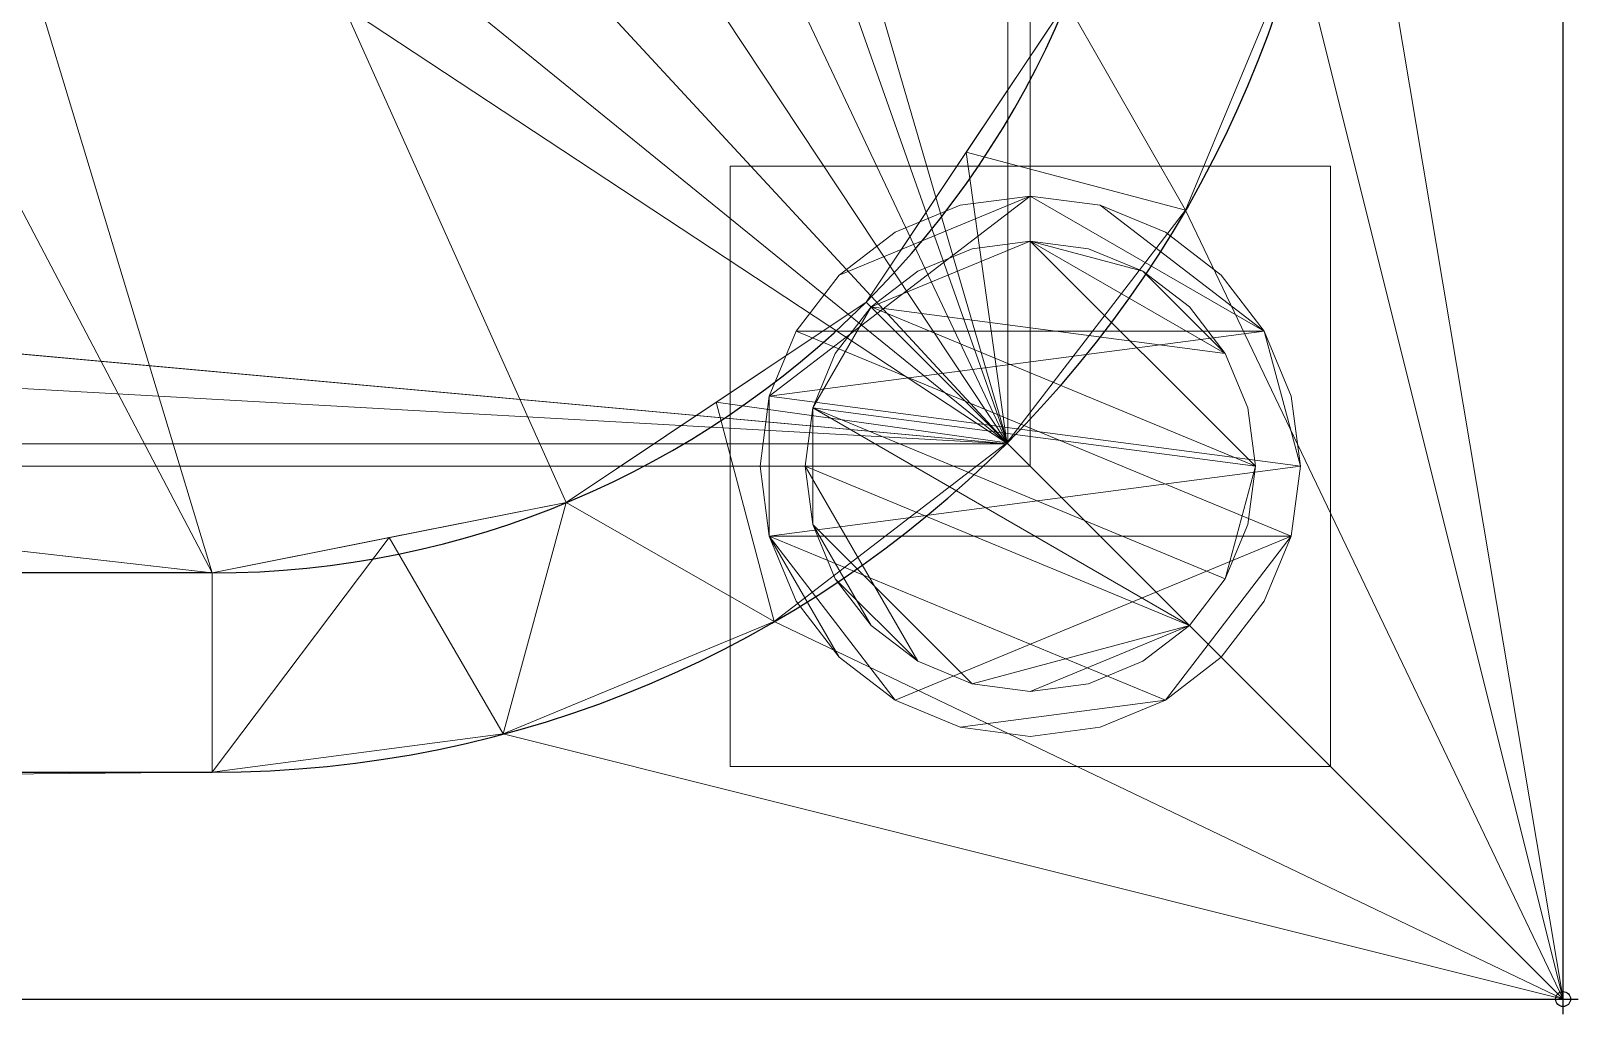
# Model space of a CAD drawing. Header units: millimetres. Extents: x -1 to 1801, y -701 to 1.
# Drawn here: x 1697.9 to 1801, y -701 to -635.5 of the extents above; entities that cross this region are included whole.
import ezdxf

# ---------------------------------------------------------------- set-up
doc = ezdxf.new("R2010")
doc.units = ezdxf.units.MM
doc.header["$PDMODE"] = 34
for name, color, linetype in [('IQ_200_2D', 1, 'Continuous'), ('IQ_200_3D', 1, 'Continuous'), ('IQ_204_2D', 7, 'Continuous'), ('IQ_INS_3D', 3, 'Continuous')]:
    doc.layers.add(name, color=color, linetype=linetype)

msp = doc.modelspace()

# ---------------------------------------------------------------- linework, layer by layer
at = {"layer": 'IQ_200_2D'}
for p, q in [((1800, -700), (1800, 0)), ((0, -700), (1800, -700))]:
    msp.add_line(p, q, dxfattribs=at)
at = {"layer": 'IQ_204_2D'}
for p, q in [((1710, -671.61), (90, -671.61)), ((90, -684.89), (1710, -684.89))]:
    msp.add_line(p, q, dxfattribs=at)
for radius in [74.89, 61.61]:
    msp.add_arc((1710, -610), radius, 270, 0, dxfattribs=at)
at = {"layer": 'IQ_INS_3D'}
msp.add_point((1800, -700), dxfattribs=at)

# ---------------------------------------------------------------- meshes
at = {"layer": 'IQ_200_3D', "lineweight": 18}
mesh = msp.add_polyface(dxfattribs=at)
corners = [(0, 0, 850), (0, -700, 850), (1800, -700, 850), (1800, 0, 850), (1764.5, -664.5, 850), (35.5, -664.5, 850), (35.5, -84.5, 850), (37, -84.5, 850), (37, -663, 850), (1763, -663, 850), (1763, -84.5, 850), (1764.5, -84.5, 850), (1220, -550, 850), (1220, -150, 850), (1221.87, -135.76, 850), (1227.37, -122.5, 850), (1236.11, -111.11, 850), (1247.5, -102.37, 850), (1260.76, -96.87, 850), (1275, -95, 850), (1675, -95, 850), (1689.24, -96.87, 850), (1702.5, -102.37, 850), (1713.89, -111.11, 850), (1722.63, -122.5, 850), (1728.13, -135.76, 850), (1730, -150, 850), (1730, -550, 850), (1728.13, -564.24, 850), (1722.63, -577.5, 850), (1713.89, -588.89, 850), (1702.5, -597.63, 850), (1689.24, -603.13, 850), (1675, -605, 850), (1275, -605, 850), (1260.76, -603.13, 850), (1247.5, -597.63, 850), (1236.11, -588.89, 850), (1227.37, -577.5, 850), (1221.87, -564.24, 850), (1125, -95, 850), (1139.24, -96.87, 850), (1152.5, -102.37, 850), (1163.89, -111.11, 850), (1172.63, -122.5, 850), (1178.13, -135.76, 850), (1180, -150, 850), (1180, -550, 850), (1178.13, -564.24, 850), (1172.63, -577.5, 850), (1163.89, -588.89, 850), (1152.5, -597.63, 850), (1139.24, -603.13, 850), (1125, -605, 850), (725, -605, 850), (710.76, -603.13, 850), (697.5, -597.63, 850), (686.11, -588.89, 850), (677.37, -577.5, 850), (671.87, -564.24, 850), (670, -550, 850), (670, -150, 850), (671.87, -135.76, 850), (677.37, -122.5, 850), (686.11, -111.11, 850), (697.5, -102.37, 850), (710.76, -96.87, 850), (725, -95, 850), (1184, -100, 850), (1184.55, -95.86, 850), (1186.14, -92, 850), (1188.69, -88.69, 850), (1192, -86.14, 850), (1195.86, -84.55, 850), (1200, -84, 850), (1204.14, -84.55, 850), (1208, -86.14, 850), (1211.31, -88.69, 850), (1213.86, -92, 850), (1215.45, -95.86, 850), (1216, -100, 850), (1215.45, -104.14, 850), (1213.86, -108, 850), (1211.31, -111.31, 850), (1208, -113.86, 850), (1204.14, -115.45, 850), (1200, -116, 850), (1195.86, -115.45, 850), (1192, -113.86, 850), (1188.69, -111.31, 850), (1186.14, -108, 850), (1184.55, -104.14, 850)]
mesh.append_faces([[corners[k] for k in face] for face in [(59, 8, 60), (47, 12, 48), (66, 0, 67), (35, 52, 36), (32, 9, 33), (29, 9, 30), (23, 10, 24)]], dxfattribs={"vtx0": -1, "vtx1": -1})
mesh.append_faces([[corners[k] for k in face] for face in [(73, 67, 0, 74)]], dxfattribs={"vtx0": -1, "vtx1": -1, "vtx2": -1})
mesh.append_faces([[corners[k] for k in face] for face in [(3, 10, 22, 21)]], dxfattribs={"vtx0": -1, "vtx1": -1, "vtx3": -1})
mesh.append_faces([[corners[k] for k in face] for face in [(0, 6, 5, 1), (8, 59, 58), (8, 56, 55), (34, 53, 52, 35), (0, 65, 64), (0, 66, 65), (0, 64, 63), (43, 69, 68), (42, 71, 70), (43, 68, 91), (9, 54, 53), (9, 32, 31), (9, 31, 30), (9, 29, 28), (26, 10, 9, 27), (10, 25, 24), (16, 82, 81), (19, 76, 75), (16, 79, 78, 17), (10, 23, 22), (3, 21, 20), (3, 20, 19), (3, 11, 10)]], dxfattribs={"vtx0": -1, "vtx2": -1})
mesh.append_faces([[corners[k] for k in face] for face in [(0, 63, 62, 7), (53, 34, 33, 9), (19, 75, 74, 3)]], dxfattribs={"vtx0": -1, "vtx2": -1, "vtx3": -1})
mesh.append_faces([[corners[k] for k in face] for face in [(57, 56, 8), (58, 57, 8), (62, 61, 7), (7, 6, 0), (40, 67, 73), (88, 87, 45), (90, 89, 44), (86, 85, 14), (28, 27, 9), (84, 83, 15), (81, 80, 16), (26, 25, 10), (80, 79, 16), (0, 3, 74)]], dxfattribs={"vtx1": -1, "vtx2": -1})
mesh.append_faces([[corners[k] for k in face] for face in [(87, 86, 14, 45)]], dxfattribs={"vtx1": -1, "vtx2": -1, "vtx3": -1})
mesh.append_faces([[corners[k] for k in face] for face in [(2, 1, 5, 4), (61, 60, 8, 7), (9, 8, 55, 54), (37, 36, 52, 51), (38, 37, 51, 50), (12, 39, 49, 48), (14, 13, 46, 45), (89, 88, 45, 44), (39, 38, 50, 49), (70, 69, 43, 42), (73, 72, 41, 40), (72, 71, 42, 41), (44, 43, 91, 90), (13, 12, 47, 46), (85, 84, 15, 14), (3, 2, 4, 11), (16, 15, 83, 82), (18, 17, 78, 77), (19, 18, 77, 76)]], dxfattribs={"vtx1": -1, "vtx3": -1})
mesh = msp.add_polyface(dxfattribs=at)
corners = [(1800, -13, 1000), (1800, 0, 1000), (1800, 0, 850), (1800, -700, 850), (1800, -700, 900), (1800, -23, 900), (1800, -20.41, 900.34), (1800, -18, 901.34), (1800, -15.93, 902.93), (1800, -14.34, 905), (1800, -13.34, 907.41), (1800, -13, 910)]
mesh.append_faces([[corners[k] for k in face] for face in [(2, 5, 4, 3)]], dxfattribs={"vtx0": -1})
mesh.append_faces([[corners[k] for k in face] for face in [(5, 2, 6), (10, 2, 11)]], dxfattribs={"vtx0": -1, "vtx1": -1})
mesh.append_faces([[corners[k] for k in face] for face in [(2, 10, 9), (2, 9, 8)]], dxfattribs={"vtx0": -1, "vtx2": -1})
mesh.append_faces([[corners[k] for k in face] for face in [(7, 6, 2), (8, 7, 2)]], dxfattribs={"vtx1": -1, "vtx2": -1})
mesh.append_faces([[corners[k] for k in face] for face in [(2, 1, 0, 11)]], dxfattribs={"vtx3": -1})
mesh = msp.add_polyface(dxfattribs=at)
corners = [(0, -700, 900), (0, -23, 900), (1800, -23, 900), (1800, -700, 900), (1710, -35.11, 900), (90, -35.11, 900), (70.62, -37.66, 900), (52.56, -45.15, 900), (37.05, -57.05, 900), (25.15, -72.56, 900), (17.66, -90.62, 900), (15.11, -110, 900), (15.11, -610, 900), (17.66, -629.38, 900), (25.15, -647.44, 900), (37.05, -662.95, 900), (52.56, -674.85, 900), (70.62, -682.34, 900), (90, -684.89, 900), (1710, -684.89, 900), (1729.38, -682.34, 900), (1747.44, -674.85, 900), (1762.95, -662.95, 900), (1774.85, -647.44, 900), (1782.34, -629.38, 900), (1784.89, -610, 900), (1784.89, -110, 900), (1782.34, -90.62, 900), (1774.85, -72.56, 900), (1762.95, -57.05, 900), (1747.44, -45.15, 900), (1729.38, -37.66, 900)]
mesh.append_faces([[corners[k] for k in face] for face in [(8, 1, 9), (4, 1, 6, 5), (13, 0, 14), (30, 2, 31), (27, 2, 28), (20, 3, 21), (22, 3, 23)]], dxfattribs={"vtx0": -1, "vtx1": -1})
mesh.append_faces([[corners[k] for k in face] for face in [(1, 11, 10), (0, 12, 11, 1), (1, 8, 7), (1, 7, 6), (0, 13, 12), (0, 16, 15), (0, 17, 16), (1, 4, 31, 2), (2, 30, 29), (2, 27, 26), (3, 22, 21), (3, 25, 24)]], dxfattribs={"vtx0": -1, "vtx2": -1})
mesh.append_faces([[corners[k] for k in face] for face in [(10, 9, 1), (15, 14, 0), (29, 28, 2), (24, 23, 3)]], dxfattribs={"vtx1": -1, "vtx2": -1})
mesh.append_faces([[corners[k] for k in face] for face in [(3, 2, 26, 25), (0, 3, 20, 19)]], dxfattribs={"vtx1": -1, "vtx3": -1})
mesh.append_faces([[corners[k] for k in face] for face in [(19, 18, 17, 0)]], dxfattribs={"vtx2": -1, "vtx3": -1})
mesh = msp.add_polyface(dxfattribs=at)
corners = [(90, -48.39, 890), (1710, -48.39, 890), (1733.58, -53.08, 890), (1753.56, -66.44, 890), (1766.92, -86.42, 890), (1771.61, -110, 890), (1771.61, -610, 890), (1766.92, -633.58, 890), (1753.56, -653.56, 890), (1733.58, -666.92, 890), (1710, -671.61, 890), (90, -671.61, 890), (66.42, -666.92, 890), (46.44, -653.56, 890), (33.08, -633.58, 890), (28.39, -610, 890), (28.39, -110, 890), (33.08, -86.42, 890), (46.44, -66.44, 890), (66.42, -53.08, 890), (1220, -150, 890), (1220, -550, 890), (1221.87, -564.24, 890), (1227.37, -577.5, 890), (1236.11, -588.89, 890), (1247.5, -597.63, 890), (1260.76, -603.13, 890), (1275, -605, 890), (1675, -605, 890), (1689.24, -603.13, 890), (1702.5, -597.63, 890), (1713.89, -588.89, 890), (1722.63, -577.5, 890), (1728.13, -564.24, 890), (1730, -550, 890), (1730, -150, 890), (1728.13, -135.76, 890), (1722.63, -122.5, 890), (1713.89, -111.11, 890), (1702.5, -102.37, 890), (1689.24, -96.87, 890), (1675, -95, 890), (1275, -95, 890), (1260.76, -96.87, 890), (1247.5, -102.37, 890), (1236.11, -111.11, 890), (1227.37, -122.5, 890), (1221.87, -135.76, 890), (1180, -150, 890), (1178.13, -135.76, 890), (1172.63, -122.5, 890), (1163.89, -111.11, 890), (1152.5, -102.37, 890), (1139.24, -96.87, 890), (1125, -95, 890), (725, -95, 890), (710.76, -96.87, 890), (697.5, -102.37, 890), (686.11, -111.11, 890), (677.37, -122.5, 890), (671.87, -135.76, 890), (670, -150, 890), (670, -550, 890), (671.87, -564.24, 890), (677.37, -577.5, 890), (686.11, -588.89, 890), (697.5, -597.63, 890), (710.76, -603.13, 890), (725, -605, 890), (1125, -605, 890), (1139.24, -603.13, 890), (1152.5, -597.63, 890), (1163.89, -588.89, 890), (1172.63, -577.5, 890), (1178.13, -564.24, 890), (1180, -550, 890), (1216, -100, 890), (1215.45, -95.86, 890), (1213.86, -92, 890), (1211.31, -88.69, 890), (1208, -86.14, 890), (1204.14, -84.55, 890), (1200, -84, 890), (1195.86, -84.55, 890), (1192, -86.14, 890), (1188.69, -88.69, 890), (1186.14, -92, 890), (1184.55, -95.86, 890), (1184, -100, 890), (1184.55, -104.14, 890), (1186.14, -108, 890), (1188.69, -111.31, 890), (1192, -113.86, 890), (1195.86, -115.45, 890), (1200, -116, 890), (1204.14, -115.45, 890), (1208, -113.86, 890), (1211.31, -111.31, 890), (1213.86, -108, 890), (1215.45, -104.14, 890)]
mesh.append_faces([[corners[k] for k in face] for face in [(12, 15, 14, 13)]], dxfattribs={"vtx0": -1})
mesh.append_faces([[corners[k] for k in face] for face in [(65, 11, 66), (64, 11, 65), (15, 62, 16), (62, 11, 63), (73, 22, 74), (57, 0, 58), (19, 16, 0), (86, 52, 87), (7, 30, 9, 8), (32, 6, 33), (96, 46, 97), (76, 45, 77)]], dxfattribs={"vtx0": -1, "vtx1": -1})
mesh.append_faces([[corners[k] for k in face] for face in [(93, 49, 47, 94)]], dxfattribs={"vtx0": -1, "vtx1": -1, "vtx2": -1})
mesh.append_faces([[corners[k] for k in face] for face in [(69, 10, 28, 27), (42, 1, 82, 81)]], dxfattribs={"vtx0": -1, "vtx1": -1, "vtx3": -1})
mesh.append_faces([[corners[k] for k in face] for face in [(0, 61, 60), (0, 60, 59), (22, 73, 72, 23), (47, 49, 48, 20), (91, 50, 49, 92), (0, 57, 56), (51, 90, 89), (49, 93, 92), (20, 48, 75, 21), (95, 47, 46, 96), (47, 95, 94), (29, 10, 9, 30), (6, 31, 30, 7), (4, 37, 36, 5), (46, 98, 97), (1, 39, 38, 2), (82, 1, 0)]], dxfattribs={"vtx0": -1, "vtx2": -1})
mesh.append_faces([[corners[k] for k in face] for face in [(16, 62, 61, 0)]], dxfattribs={"vtx0": -1, "vtx2": -1, "vtx3": -1})
mesh.append_faces([[corners[k] for k in face] for face in [(64, 63, 11), (67, 66, 11), (68, 67, 11), (59, 58, 0), (56, 55, 0), (89, 88, 51), (29, 28, 10), (24, 23, 72), (32, 31, 6), (34, 33, 6), (36, 35, 5), (76, 99, 45), (79, 78, 44), (38, 37, 4), (41, 40, 1), (42, 41, 1), (40, 39, 1)]], dxfattribs={"vtx1": -1, "vtx2": -1})
mesh.append_faces([[corners[k] for k in face] for face in [(12, 11, 62, 15), (83, 82, 0, 55)]], dxfattribs={"vtx1": -1, "vtx2": -1, "vtx3": -1})
mesh.append_faces([[corners[k] for k in face] for face in [(27, 26, 70, 69), (26, 25, 71, 70), (11, 10, 69, 68), (22, 21, 75, 74), (25, 24, 72, 71), (86, 85, 53, 52), (84, 83, 55, 54), (85, 84, 54, 53), (91, 90, 51, 50), (52, 51, 88, 87), (6, 5, 35, 34), (46, 45, 99, 98), (43, 42, 81, 80), (45, 44, 78, 77), (44, 43, 80, 79)]], dxfattribs={"vtx1": -1, "vtx3": -1})
mesh.append_faces([[corners[k] for k in face] for face in [(4, 3, 2, 38)]], dxfattribs={"vtx2": -1, "vtx3": -1})
mesh.append_faces([[corners[k] for k in face] for face in [(19, 18, 17, 16)]], dxfattribs={"vtx3": -1})
mesh = msp.add_polyface(dxfattribs=at)
corners = [(1764.5, -664.5, 600), (1764.5, -84.5, 600), (1763, -84.5, 600), (1763, -663, 600), (37, -663, 600), (37, -84.5, 600), (35.5, -84.5, 600), (35.5, -664.5, 600)]
mesh.append_faces([[corners[k] for k in face] for face in [(5, 4, 7, 6)]], dxfattribs={"vtx1": -1})
mesh.append_faces([[corners[k] for k in face] for face in [(0, 7, 4, 3)]], dxfattribs={"vtx1": -1, "vtx3": -1})
mesh.append_faces([[corners[k] for k in face] for face in [(2, 1, 0, 3)]], dxfattribs={"vtx2": -1})
mesh = msp.add_polyface(dxfattribs=at)
corners = [(1763, -84.5, 600), (1763, -84.5, 850), (1763, -663, 850), (1763, -663, 600)]
mesh.append_faces([[corners[k] for k in face] for face in [(3, 2, 1, 0)]])
mesh = msp.add_polyface(dxfattribs=at)
corners = [(1764.5, -664.5, 600), (1764.5, -664.5, 850), (1764.5, -84.5, 850), (1764.5, -84.5, 600)]
mesh.append_faces([[corners[k] for k in face] for face in [(3, 2, 1, 0)]])
mesh = msp.add_polyface(dxfattribs=at)
corners = [(1710, -671.61, 890), (1733.58, -666.92, 890), (1753.56, -653.56, 890), (1766.92, -633.58, 890), (1771.61, -610, 890), (1784.89, -610, 900), (1782.34, -629.38, 900), (1774.85, -647.44, 900), (1762.95, -662.95, 900), (1747.44, -674.85, 900), (1729.38, -682.34, 900), (1710, -684.89, 900), (1769.26, -621.79, 890), (1760.24, -643.57, 890), (1743.57, -660.24, 890), (1721.79, -669.26, 890)]
mesh.append_faces([[corners[k] for k in face] for face in [(12, 5, 4)]], dxfattribs={"vtx0": -1})
mesh.append_faces([[corners[k] for k in face] for face in [(5, 12, 6), (2, 8, 13), (7, 13, 8), (8, 14, 9), (14, 8, 2)]], dxfattribs={"vtx0": -1, "vtx1": -1})
mesh.append_faces([[corners[k] for k in face] for face in [(7, 3, 13), (10, 1, 15), (1, 10, 9)]], dxfattribs={"vtx0": -1, "vtx2": -1})
mesh.append_faces([[corners[k] for k in face] for face in [(0, 11, 15)]], dxfattribs={"vtx1": -1})
mesh.append_faces([[corners[k] for k in face] for face in [(7, 6, 3), (12, 3, 6), (11, 10, 15), (14, 1, 9)]], dxfattribs={"vtx1": -1, "vtx2": -1})
mesh = msp.add_polyface(dxfattribs=at)
corners = [(1784.5, -644.5, 850), (1784.5, -684.5, 850), (1744.5, -684.5, 850), (1744.5, -644.5, 850)]
mesh.append_faces([[corners[k] for k in face] for face in [(3, 2, 1, 0)]])
mesh = msp.add_polyface(dxfattribs=at)
corners = [(1744.5, -684.5, 75), (1784.5, -684.5, 75), (1784.5, -644.5, 75), (1744.5, -644.5, 75)]
mesh.append_faces([[corners[k] for k in face] for face in [(3, 2, 1, 0)]])
mesh = msp.add_polyface(dxfattribs=at)
corners = [(1744.5, -644.5, 850), (1744.5, -644.5, 75), (1784.5, -644.5, 75), (1784.5, -644.5, 850)]
mesh.append_faces([[corners[k] for k in face] for face in [(3, 2, 1, 0)]])
mesh = msp.add_polyface(dxfattribs=at)
corners = [(1744.5, -684.5, 850), (1744.5, -684.5, 75), (1744.5, -644.5, 75), (1744.5, -644.5, 850)]
mesh.append_faces([[corners[k] for k in face] for face in [(3, 2, 1, 0)]])
mesh = msp.add_polyface(dxfattribs=at)
corners = [(1784.5, -644.5, 850), (1784.5, -644.5, 75), (1784.5, -684.5, 75), (1784.5, -684.5, 850)]
mesh.append_faces([[corners[k] for k in face] for face in [(3, 2, 1, 0)]])
mesh = msp.add_polyface(dxfattribs=at)
corners = [(1782.5, -664.5, 5), (1781.89, -669.16, 5), (1780.09, -673.5, 5), (1777.23, -677.23, 5), (1773.5, -680.09, 5), (1769.16, -681.89, 5), (1764.5, -682.5, 5), (1759.84, -681.89, 5), (1755.5, -680.09, 5), (1751.77, -677.23, 5), (1748.91, -673.5, 5), (1747.11, -669.16, 5), (1746.5, -664.5, 5), (1747.11, -659.84, 5), (1748.91, -655.5, 5), (1751.77, -651.77, 5), (1755.5, -648.91, 5), (1759.84, -647.11, 5), (1764.5, -646.5, 5), (1769.16, -647.11, 5), (1773.5, -648.91, 5), (1777.23, -651.77, 5), (1780.09, -655.5, 5), (1781.89, -659.84, 5)]
mesh.append_faces([[corners[k] for k in face] for face in [(1, 4, 3, 2), (15, 18, 17, 16)]], dxfattribs={"vtx0": -1})
mesh.append_faces([[corners[k] for k in face] for face in [(11, 8, 7, 4), (4, 1, 0, 11), (22, 19, 18, 13)]], dxfattribs={"vtx0": -1, "vtx2": -1, "vtx3": -1})
mesh.append_faces([[corners[k] for k in face] for face in [(18, 15, 14, 13), (13, 0, 23, 22)]], dxfattribs={"vtx0": -1, "vtx3": -1})
mesh.append_faces([[corners[k] for k in face] for face in [(10, 9, 8, 11)]], dxfattribs={"vtx2": -1})
mesh.append_faces([[corners[k] for k in face] for face in [(13, 12, 11, 0)]], dxfattribs={"vtx2": -1, "vtx3": -1})
mesh.append_faces([[corners[k] for k in face] for face in [(7, 6, 5, 4), (22, 21, 20, 19)]], dxfattribs={"vtx3": -1})
mesh = msp.add_polyface(dxfattribs=at)
corners = [(1782.5, -664.5, 0), (1781.89, -659.84, 0), (1780.09, -655.5, 0), (1777.23, -651.77, 0), (1773.5, -648.91, 0), (1769.16, -647.11, 0), (1764.5, -646.5, 0), (1759.84, -647.11, 0), (1755.5, -648.91, 0), (1751.77, -651.77, 0), (1748.91, -655.5, 0), (1747.11, -659.84, 0), (1746.5, -664.5, 0), (1747.11, -669.16, 0), (1748.91, -673.5, 0), (1751.77, -677.23, 0), (1755.5, -680.09, 0), (1759.84, -681.89, 0), (1764.5, -682.5, 0), (1769.16, -681.89, 0), (1773.5, -680.09, 0), (1777.23, -677.23, 0), (1780.09, -673.5, 0), (1781.89, -669.16, 0)]
mesh.append_faces([[corners[k] for k in face] for face in [(2, 5, 4, 3), (17, 20, 19, 18)]], dxfattribs={"vtx0": -1})
mesh.append_faces([[corners[k] for k in face] for face in [(15, 13, 23, 16)]], dxfattribs={"vtx0": -1, "vtx1": -1, "vtx2": -1})
mesh.append_faces([[corners[k] for k in face] for face in [(6, 2, 10, 9)]], dxfattribs={"vtx0": -1, "vtx1": -1, "vtx3": -1})
mesh.append_faces([[corners[k] for k in face] for face in [(13, 11, 10, 23), (20, 17, 16, 23)]], dxfattribs={"vtx0": -1, "vtx2": -1, "vtx3": -1})
mesh.append_faces([[corners[k] for k in face] for face in [(1, 0, 2), (14, 13, 15), (12, 11, 13)]], dxfattribs={"vtx1": -1})
mesh.append_faces([[corners[k] for k in face] for face in [(6, 5, 2)]], dxfattribs={"vtx1": -1, "vtx2": -1})
mesh.append_faces([[corners[k] for k in face] for face in [(0, 23, 10, 2)]], dxfattribs={"vtx1": -1, "vtx2": -1, "vtx3": -1})
mesh.append_faces([[corners[k] for k in face] for face in [(9, 8, 7, 6), (23, 22, 21, 20)]], dxfattribs={"vtx3": -1})
mesh = msp.add_polyface(dxfattribs=at)
corners = [(1782.5, -664.5, 5), (1781.89, -659.84, 5), (1780.09, -655.5, 5), (1777.23, -651.77, 5), (1773.5, -648.91, 5), (1769.16, -647.11, 5), (1764.5, -646.5, 5), (1759.84, -647.11, 5), (1755.5, -648.91, 5), (1751.77, -651.77, 5), (1748.91, -655.5, 5), (1747.11, -659.84, 5), (1746.5, -664.5, 5), (1746.5, -664.5, 0), (1747.11, -659.84, 0), (1748.91, -655.5, 0), (1751.77, -651.77, 0), (1755.5, -648.91, 0), (1759.84, -647.11, 0), (1764.5, -646.5, 0), (1769.16, -647.11, 0), (1773.5, -648.91, 0), (1777.23, -651.77, 0), (1780.09, -655.5, 0), (1781.89, -659.84, 0), (1782.5, -664.5, 0)]
mesh.append_faces([[corners[k] for k in face] for face in [(12, 11, 14, 13), (25, 24, 1, 0)]], dxfattribs={"vtx1": -1})
mesh.append_faces([[corners[k] for k in face] for face in [(11, 10, 15, 14), (9, 8, 17, 16), (10, 9, 16, 15), (8, 7, 18, 17), (19, 18, 7, 6), (6, 5, 20, 19), (5, 4, 21, 20), (3, 2, 23, 22), (4, 3, 22, 21), (2, 1, 24, 23)]], dxfattribs={"vtx1": -1, "vtx3": -1})
mesh = msp.add_polyface(dxfattribs=at)
corners = [(1779.5, -664.5, 75), (1778.99, -668.38, 75), (1777.49, -672, 75), (1775.11, -675.11, 75), (1772, -677.49, 75), (1768.38, -678.99, 75), (1764.5, -679.5, 75), (1760.62, -678.99, 75), (1757, -677.49, 75), (1753.89, -675.11, 75), (1751.51, -672, 75), (1750.01, -668.38, 75), (1749.5, -664.5, 75), (1750.01, -660.62, 75), (1751.51, -657, 75), (1753.89, -653.89, 75), (1757, -651.51, 75), (1760.62, -650.01, 75), (1764.5, -649.5, 75), (1768.38, -650.01, 75), (1772, -651.51, 75), (1775.11, -653.89, 75), (1777.49, -657, 75), (1778.99, -660.62, 75)]
mesh.append_faces([[corners[k] for k in face] for face in [(3, 6, 5, 4), (18, 20, 19)]], dxfattribs={"vtx0": -1})
mesh.append_faces([[corners[k] for k in face] for face in [(10, 8, 12, 11), (6, 3, 7)]], dxfattribs={"vtx0": -1, "vtx1": -1})
mesh.append_faces([[corners[k] for k in face] for face in [(20, 18, 15, 22)]], dxfattribs={"vtx0": -1, "vtx1": -1, "vtx2": -1, "vtx3": -1})
mesh.append_faces([[corners[k] for k in face] for face in [(12, 3, 2, 13)]], dxfattribs={"vtx0": -1, "vtx2": -1})
mesh.append_faces([[corners[k] for k in face] for face in [(12, 8, 7, 3)]], dxfattribs={"vtx0": -1, "vtx2": -1, "vtx3": -1})
mesh.append_faces([[corners[k] for k in face] for face in [(13, 2, 1, 0), (0, 15, 14, 13), (15, 0, 23, 22)]], dxfattribs={"vtx0": -1, "vtx3": -1})
mesh.append_faces([[corners[k] for k in face] for face in [(9, 8, 10), (16, 15, 18, 17), (21, 20, 22)]], dxfattribs={"vtx1": -1})
mesh = msp.add_polyface(dxfattribs=at)
corners = [(1779.5, -664.5, 5), (1778.99, -660.62, 5), (1777.49, -657, 5), (1775.11, -653.89, 5), (1772, -651.51, 5), (1768.38, -650.01, 5), (1764.5, -649.5, 5), (1760.62, -650.01, 5), (1757, -651.51, 5), (1753.89, -653.89, 5), (1751.51, -657, 5), (1750.01, -660.62, 5), (1749.5, -664.5, 5), (1750.01, -668.38, 5), (1751.51, -672, 5), (1753.89, -675.11, 5), (1757, -677.49, 5), (1760.62, -678.99, 5), (1764.5, -679.5, 5), (1768.38, -678.99, 5), (1772, -677.49, 5), (1775.11, -675.11, 5), (1777.49, -672, 5), (1778.99, -668.38, 5)]
mesh.append_faces([[corners[k] for k in face] for face in [(22, 0, 23), (11, 13, 12)]], dxfattribs={"vtx0": -1})
mesh.append_faces([[corners[k] for k in face] for face in [(15, 13, 17, 16), (17, 21, 18)]], dxfattribs={"vtx0": -1, "vtx1": -1})
mesh.append_faces([[corners[k] for k in face] for face in [(21, 11, 0, 22)]], dxfattribs={"vtx0": -1, "vtx1": -1, "vtx2": -1})
mesh.append_faces([[corners[k] for k in face] for face in [(11, 9, 6, 0), (17, 13, 11, 21)]], dxfattribs={"vtx0": -1, "vtx1": -1, "vtx2": -1, "vtx3": -1})
mesh.append_faces([[corners[k] for k in face] for face in [(2, 6, 5, 4), (6, 2, 1, 0)]], dxfattribs={"vtx0": -1, "vtx3": -1})
mesh.append_faces([[corners[k] for k in face] for face in [(3, 2, 4), (14, 13, 15)]], dxfattribs={"vtx1": -1})
mesh.append_faces([[corners[k] for k in face] for face in [(8, 7, 6, 9), (11, 10, 9)]], dxfattribs={"vtx2": -1})
mesh.append_faces([[corners[k] for k in face] for face in [(21, 20, 19, 18)]], dxfattribs={"vtx3": -1})
mesh = msp.add_polyface(dxfattribs=at)
corners = [(1779.5, -664.5, 75), (1778.99, -660.62, 75), (1777.49, -657, 75), (1775.11, -653.89, 75), (1772, -651.51, 75), (1768.38, -650.01, 75), (1764.5, -649.5, 75), (1760.62, -650.01, 75), (1757, -651.51, 75), (1753.89, -653.89, 75), (1751.51, -657, 75), (1750.01, -660.62, 75), (1749.5, -664.5, 75), (1749.5, -664.5, 5), (1750.01, -660.62, 5), (1751.51, -657, 5), (1753.89, -653.89, 5), (1757, -651.51, 5), (1760.62, -650.01, 5), (1764.5, -649.5, 5), (1768.38, -650.01, 5), (1772, -651.51, 5), (1775.11, -653.89, 5), (1777.49, -657, 5), (1778.99, -660.62, 5), (1779.5, -664.5, 5)]
mesh.append_faces([[corners[k] for k in face] for face in [(7, 18, 17, 8), (8, 17, 16, 9), (6, 19, 18, 7), (14, 11, 10, 15), (4, 21, 20, 5), (3, 22, 21, 4), (1, 24, 23, 2), (2, 23, 22, 3), (19, 6, 5, 20)]], dxfattribs={"vtx0": -1, "vtx2": -1})
mesh.append_faces([[corners[k] for k in face] for face in [(12, 11, 14, 13)]], dxfattribs={"vtx1": -1})
mesh.append_faces([[corners[k] for k in face] for face in [(16, 15, 10, 9)]], dxfattribs={"vtx1": -1, "vtx3": -1})
mesh.append_faces([[corners[k] for k in face] for face in [(0, 25, 24, 1)]], dxfattribs={"vtx2": -1})
mesh = msp.add_polyface(dxfattribs=at)
corners = [(1763, -663, 600), (1763, -663, 850), (37, -663, 850), (37, -663, 600)]
mesh.append_faces([[corners[k] for k in face] for face in [(3, 2, 1, 0)]])
mesh = msp.add_polyface(dxfattribs=at)
corners = [(35.5, -664.5, 600), (35.5, -664.5, 850), (1764.5, -664.5, 850), (1764.5, -664.5, 600)]
mesh.append_faces([[corners[k] for k in face] for face in [(3, 2, 1, 0)]])
mesh = msp.add_polyface(dxfattribs=at)
corners = [(1746.5, -664.5, 5), (1747.11, -669.16, 5), (1748.91, -673.5, 5), (1751.77, -677.23, 5), (1755.5, -680.09, 5), (1759.84, -681.89, 5), (1764.5, -682.5, 5), (1769.16, -681.89, 5), (1773.5, -680.09, 5), (1777.23, -677.23, 5), (1780.09, -673.5, 5), (1781.89, -669.16, 5), (1782.5, -664.5, 5), (1782.5, -664.5, 0), (1781.89, -669.16, 0), (1780.09, -673.5, 0), (1777.23, -677.23, 0), (1773.5, -680.09, 0), (1769.16, -681.89, 0), (1764.5, -682.5, 0), (1759.84, -681.89, 0), (1755.5, -680.09, 0), (1751.77, -677.23, 0), (1748.91, -673.5, 0), (1747.11, -669.16, 0), (1746.5, -664.5, 0)]
mesh.append_faces([[corners[k] for k in face] for face in [(12, 11, 14, 13), (25, 24, 1, 0)]], dxfattribs={"vtx1": -1})
mesh.append_faces([[corners[k] for k in face] for face in [(11, 10, 15, 14), (9, 8, 17, 16), (10, 9, 16, 15), (8, 7, 18, 17), (19, 18, 7, 6), (6, 5, 20, 19), (5, 4, 21, 20), (3, 2, 23, 22), (4, 3, 22, 21), (2, 1, 24, 23)]], dxfattribs={"vtx1": -1, "vtx3": -1})
mesh = msp.add_polyface(dxfattribs=at)
corners = [(1749.5, -664.5, 75), (1750.01, -668.38, 75), (1751.51, -672, 75), (1753.89, -675.11, 75), (1757, -677.49, 75), (1760.62, -678.99, 75), (1764.5, -679.5, 75), (1768.38, -678.99, 75), (1772, -677.49, 75), (1775.11, -675.11, 75), (1777.49, -672, 75), (1778.99, -668.38, 75), (1779.5, -664.5, 75), (1779.5, -664.5, 5), (1778.99, -668.38, 5), (1777.49, -672, 5), (1775.11, -675.11, 5), (1772, -677.49, 5), (1768.38, -678.99, 5), (1764.5, -679.5, 5), (1760.62, -678.99, 5), (1757, -677.49, 5), (1753.89, -675.11, 5), (1751.51, -672, 5), (1750.01, -668.38, 5), (1749.5, -664.5, 5)]
mesh.append_faces([[corners[k] for k in face] for face in [(11, 14, 13, 12)]], dxfattribs={"vtx0": -1})
mesh.append_faces([[corners[k] for k in face] for face in [(10, 15, 14, 11), (9, 16, 15, 10), (7, 18, 17, 8), (8, 17, 16, 9), (6, 19, 18, 7), (4, 21, 20, 5), (3, 22, 21, 4), (1, 24, 23, 2), (2, 23, 22, 3), (19, 6, 5, 20)]], dxfattribs={"vtx0": -1, "vtx2": -1})
mesh.append_faces([[corners[k] for k in face] for face in [(0, 25, 24, 1)]], dxfattribs={"vtx2": -1})
mesh = msp.add_polyface(dxfattribs=at)
corners = [(1710, -671.61, 890), (1710, -684.89, 900), (90, -684.89, 900), (90, -671.61, 890)]
mesh.append_faces([[corners[k] for k in face] for face in [(3, 2, 1, 0)]])
mesh = msp.add_polyface(dxfattribs=at)
corners = [(1784.5, -684.5, 850), (1784.5, -684.5, 75), (1744.5, -684.5, 75), (1744.5, -684.5, 850)]
mesh.append_faces([[corners[k] for k in face] for face in [(3, 2, 1, 0)]])
mesh = msp.add_polyface(dxfattribs=at)
corners = [(0, -700, 900), (1800, -700, 900), (1800, -700, 850), (0, -700, 850)]
mesh.append_faces([[corners[k] for k in face] for face in [(3, 2, 1, 0)]])

doc.saveas('drawing.dxf')
